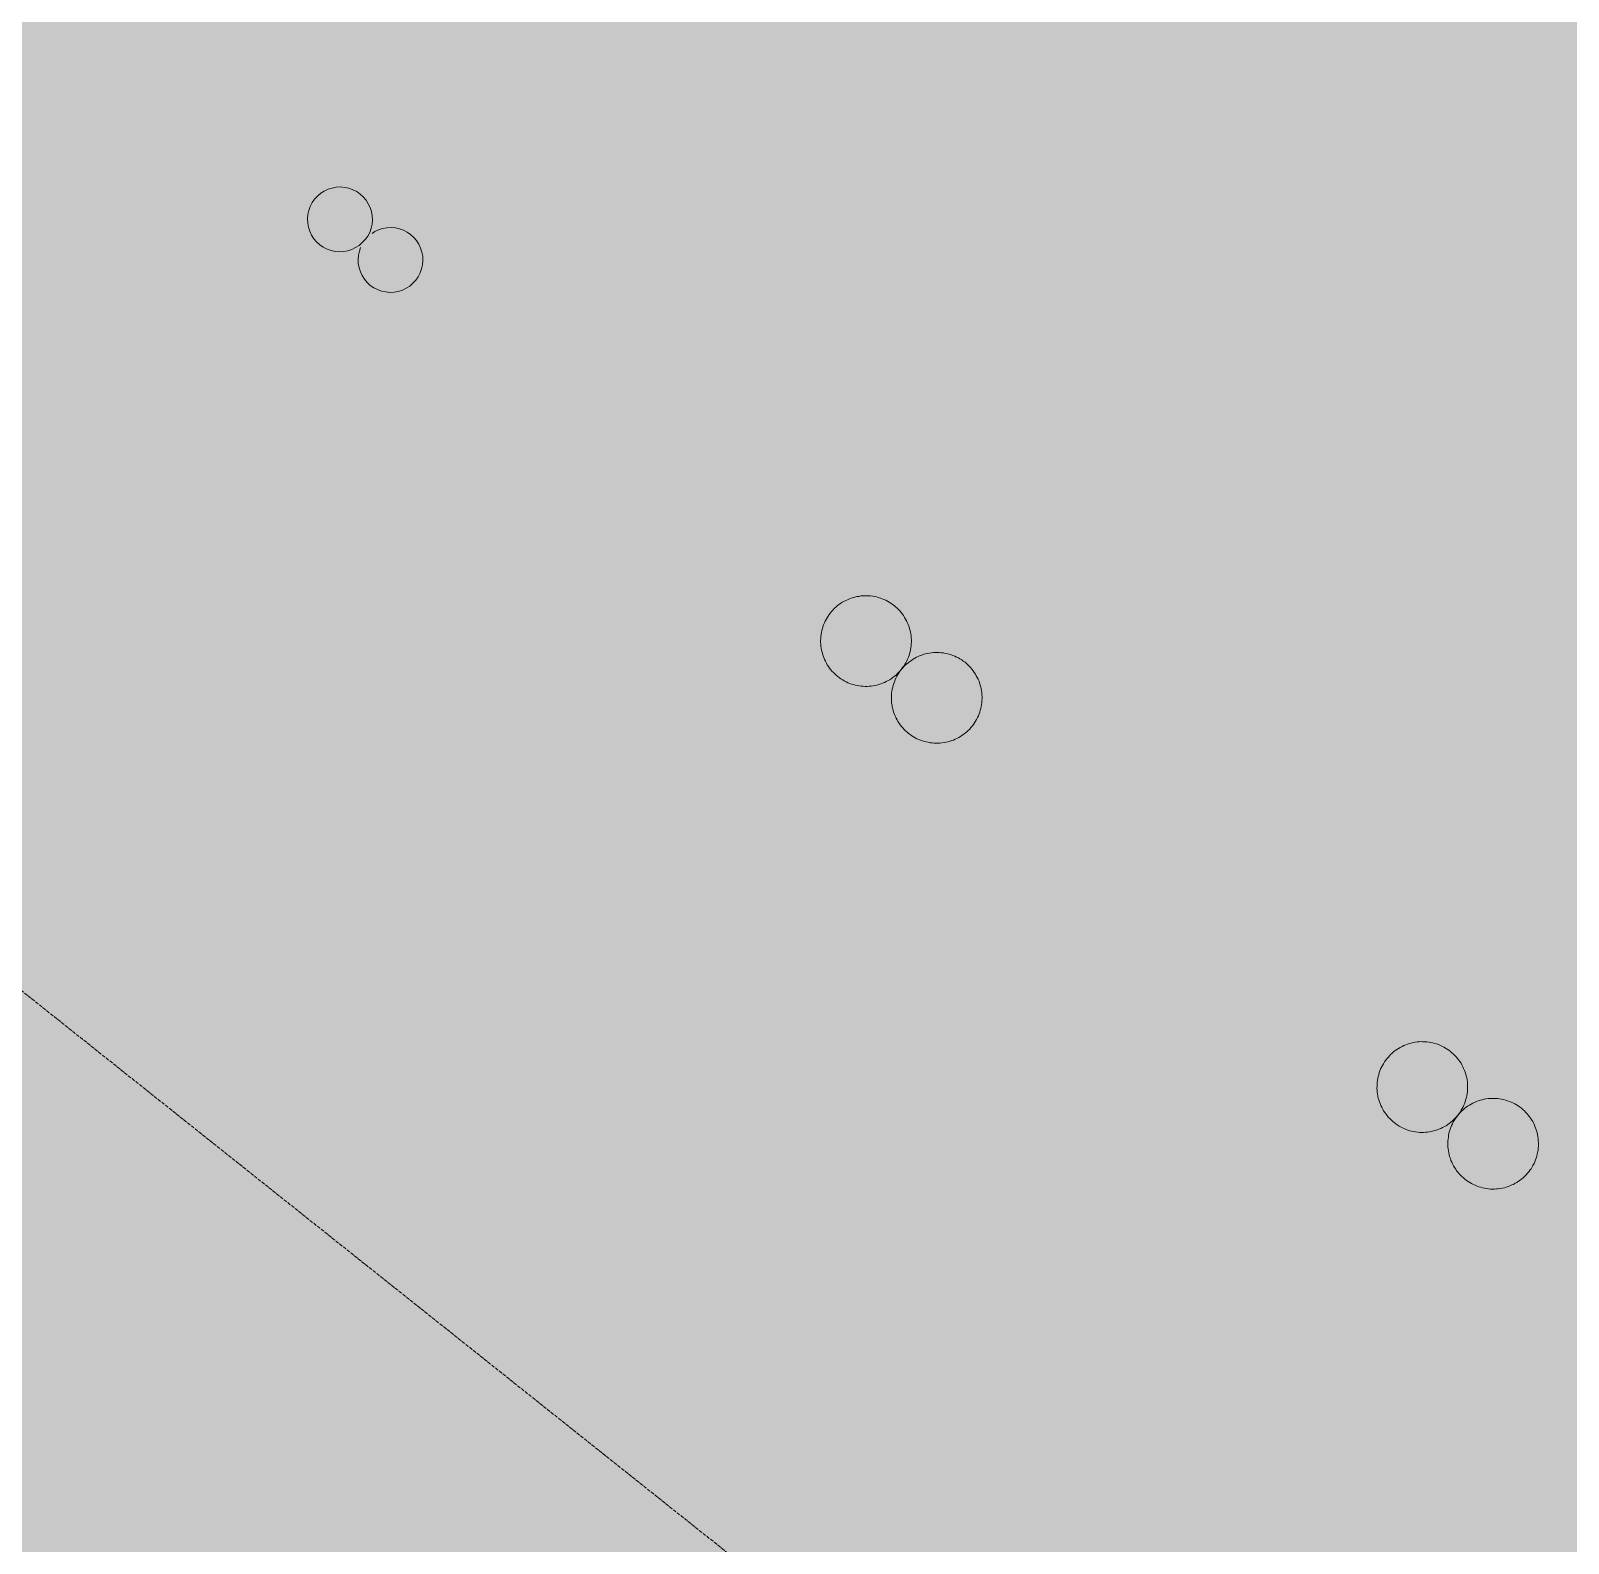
# Model space of a CAD drawing. Header units: millimetres. Extents: x -31757 to 121236, y -27283 to 63658.
# Drawn here: x 50148 to 51334, y 24550 to 25717 of the extents above; entities that cross this region are included whole.
import ezdxf

# ---------------------------------------------------------------- set-up
doc = ezdxf.new("R2010")
doc.units = ezdxf.units.MM
doc.linetypes.add('DASHDOT', pattern=[3.556, 2.54, -0.508, 0, -0.508])
for name, color, linetype, lineweight in [('02_切断（家具）', 8, 'Continuous', 18), ('06_部屋の色', 8, 'Continuous', 0), ('11_見えがかり（家具）', 8, 'Continuous', 9), ('40_通り芯', 1, 'DASHDOT', 9)]:
    doc.layers.add(name, color=color, linetype=linetype, lineweight=lineweight)

msp = doc.modelspace()

# ---------------------------------------------------------------- hatches: boundary and pattern name
at = {"layer": '02_切断（家具）'}
for points in [[(50821.9, 25226.9), (50821, 25225.7), (50820.1, 25224.4), (50819.1, 25223.3), (50818.1, 25222.1), (50817, 25221.1), (50815.9, 25220), (50814.8, 25219.1), (50813.5, 25218.1), (50812.3, 25217.3), (50811, 25216.4), (50809.7, 25215.7), (50808.3, 25214.9), (50807, 25214.3), (50805.5, 25213.6), (50804.2, 25213.2), (50802.6, 25212.6), (50801.2, 25212.3), (50799.7, 25211.9), (50798.3, 25211.7), (50796.7, 25211.4), (50795.2, 25211.3), (50793.6, 25211.2), (50792.2, 25211.2), (50790.6, 25211.3), (50789.1, 25211.4), (50787.5, 25211.6), (50786.1, 25211.9), (50784.5, 25212.2), (50783.1, 25212.6), (50781.6, 25213), (50780.2, 25213.5), (50778.7, 25214.1), (50777.4, 25214.7), (50776, 25215.5), (50774.8, 25216.2), (50773.4, 25217), (50772.2, 25217.9), (50770.9, 25218.8), (50769.8, 25219.8), (50768.6, 25220.8), (50767.6, 25221.9), (50766.5, 25223), (50765.6, 25224.1), (50764.6, 25225.4), (50763.8, 25226.6), (50762.8, 25227.9), (50762.2, 25229.2), (50761.4, 25230.6), (50760.8, 25231.9), (50760.1, 25233.4), (50759.7, 25234.7), (50759.1, 25236.3), (50758.8, 25237.7), (50758.4, 25239.2), (50758.2, 25240.6), (50757.9, 25242.2), (50757.8, 25243.7), (50757.7, 25245.3), (50757.7, 25246.7), (50757.8, 25248.3), (50757.9, 25249.8), (50758.1, 25251.4), (50758.3, 25252.8), (50758.7, 25254.4), (50759.1, 25255.8), (50759.5, 25257.3), (50760, 25258.7), (50760.6, 25260.2), (50761.2, 25261.5), (50761.9, 25262.9), (50762.7, 25264.1), (50763.5, 25265.5), (50764.3, 25266.7), (50765.3, 25268), (50766.2, 25269.1), (50767.3, 25270.3), (50768.3, 25271.3), (50769.5, 25272.4), (50770.6, 25273.3), (50771.9, 25274.3), (50773.1, 25275.1), (50774.4, 25276.1), (50775.7, 25276.7), (50777.1, 25277.5), (50778.4, 25278.1), (50779.9, 25278.8), (50781.2, 25279.2), (50782.8, 25279.8), (50784.1, 25280.1), (50785.7, 25280.5), (50787.1, 25280.7), (50788.7, 25281), (50790.2, 25281.1), (50791.8, 25281.2), (50793.2, 25281.2), (50794.8, 25281.1), (50796.3, 25281), (50797.9, 25280.8), (50799.3, 25280.5), (50800.9, 25280.2), (50802.2, 25279.8), (50803.8, 25279.4), (50805.1, 25278.9), (50806.6, 25278.3), (50807.9, 25277.7), (50809.4, 25277), (50810.6, 25276.2), (50812, 25275.4), (50813.2, 25274.5), (50814.5, 25273.6), (50815.6, 25272.7), (50816.8, 25271.6), (50817.8, 25270.6), (50818.9, 25269.4), (50819.8, 25268.3), (50820.8, 25267), (50821.6, 25265.8), (50822.5, 25264.5), (50823.2, 25263.2), (50824, 25261.8), (50824.6, 25260.5), (50825.3, 25259), (50825.7, 25257.7), (50826.2, 25256.1), (50826.6, 25254.8), (50827, 25253.2), (50827.2, 25251.8), (50827.5, 25250.2), (50827.6, 25248.7), (50827.7, 25247.1), (50827.7, 25245.7), (50827.6, 25244.1), (50827.5, 25242.6), (50827.3, 25241), (50827, 25239.6), (50826.7, 25238), (50826.3, 25236.7), (50825.9, 25235.1), (50825.4, 25233.8), (50824.8, 25232.3), (50824.2, 25231), (50823.4, 25229.5), (50822.7, 25228.3)], [(50876.5, 25183.1), (50875.6, 25181.9), (50874.7, 25180.6), (50873.7, 25179.5), (50872.7, 25178.3), (50871.6, 25177.3), (50870.5, 25176.2), (50869.4, 25175.3), (50868.1, 25174.3), (50866.9, 25173.5), (50865.6, 25172.6), (50864.3, 25171.9), (50862.9, 25171.1), (50861.6, 25170.5), (50860.1, 25169.8), (50858.8, 25169.4), (50857.2, 25168.8), (50855.8, 25168.5), (50854.3, 25168.1), (50852.9, 25167.9), (50851.2, 25167.6), (50849.8, 25167.5), (50848.2, 25167.4), (50846.8, 25167.4), (50845.2, 25167.5), (50843.7, 25167.6), (50842.1, 25167.8), (50840.7, 25168.1), (50839.1, 25168.4), (50837.7, 25168.8), (50836.2, 25169.2), (50834.8, 25169.7), (50833.3, 25170.3), (50832, 25170.9), (50830.6, 25171.6), (50829.4, 25172.4), (50828, 25173.2), (50826.8, 25174.1), (50825.5, 25175), (50824.4, 25175.9), (50823.2, 25177), (50822.2, 25178), (50821.1, 25179.2), (50820.2, 25180.3), (50819.2, 25181.6), (50818.4, 25182.8), (50817.4, 25184.1), (50816.8, 25185.4), (50816, 25186.8), (50815.4, 25188.1), (50814.7, 25189.6), (50814.3, 25190.9), (50813.7, 25192.5), (50813.4, 25193.8), (50813, 25195.4), (50812.8, 25196.8), (50812.5, 25198.4), (50812.4, 25199.9), (50812.3, 25201.5), (50812.3, 25202.9), (50812.4, 25204.5), (50812.5, 25206), (50812.7, 25207.6), (50812.9, 25209), (50813.3, 25210.6), (50813.6, 25211.9), (50814.1, 25213.5), (50814.6, 25214.8), (50815.2, 25216.4), (50815.8, 25217.6), (50816.5, 25219.1), (50817.3, 25220.3), (50818.1, 25221.7), (50818.9, 25222.9), (50819.9, 25224.2), (50820.8, 25225.3), (50821.9, 25226.5), (50822.9, 25227.5), (50824.1, 25228.6), (50825.2, 25229.5), (50826.5, 25230.5), (50827.7, 25231.3), (50829, 25232.2), (50830.3, 25232.9), (50831.7, 25233.7), (50833, 25234.3), (50834.5, 25235), (50835.8, 25235.4), (50837.3, 25236), (50838.7, 25236.3), (50840.3, 25236.7), (50841.7, 25236.9), (50843.3, 25237.2), (50844.8, 25237.3), (50846.4, 25237.4), (50847.8, 25237.4), (50849.4, 25237.3), (50850.8, 25237.2), (50852.5, 25237), (50853.9, 25236.7), (50855.5, 25236.4), (50856.8, 25236), (50858.4, 25235.6), (50859.7, 25235.1), (50861.2, 25234.5), (50862.5, 25233.9), (50864, 25233.2), (50865.2, 25232.4), (50866.6, 25231.6), (50867.8, 25230.7), (50869.1, 25229.8), (50870.2, 25228.9), (50871.4, 25227.8), (50872.4, 25226.8), (50873.5, 25225.6), (50874.4, 25224.5), (50875.4, 25223.2), (50876.2, 25222), (50877.1, 25220.7), (50877.8, 25219.4), (50878.6, 25218), (50879.2, 25216.7), (50879.9, 25215.2), (50880.3, 25213.9), (50880.8, 25212.3), (50881.2, 25210.9), (50881.6, 25209.4), (50881.8, 25208), (50882.1, 25206.4), (50882.2, 25204.9), (50882.3, 25203.3), (50882.3, 25201.9), (50882.2, 25200.3), (50882.1, 25198.8), (50881.9, 25197.2), (50881.6, 25195.8), (50881.3, 25194.2), (50880.9, 25192.9), (50880.5, 25191.3), (50880, 25190), (50879.4, 25188.4), (50878.8, 25187.2), (50878, 25185.7), (50877.3, 25184.5)], [(51251, 24882.9), (51250.2, 24881.7), (51249.2, 24880.4), (51248.3, 24879.3), (51247.2, 24878.1), (51246.2, 24877.1), (51245, 24876), (51243.9, 24875.1), (51242.6, 24874), (51241.5, 24873.3), (51240.1, 24872.3), (51238.9, 24871.7), (51237.4, 24870.9), (51236.2, 24870.3), (51234.6, 24869.6), (51233.3, 24869.2), (51231.8, 24868.6), (51230.4, 24868.3), (51228.8, 24867.9), (51227.4, 24867.7), (51225.8, 24867.4), (51224.4, 24867.3), (51222.7, 24867.2), (51221.3, 24867.2), (51219.7, 24867.2), (51218.3, 24867.4), (51216.6, 24867.6), (51215.3, 24867.8), (51213.6, 24868.1), (51212.3, 24868.5), (51210.7, 24869), (51209.4, 24869.5), (51207.9, 24870.1), (51206.6, 24870.7), (51205.1, 24871.4), (51203.9, 24872.1), (51202.5, 24873), (51201.4, 24873.8), (51200, 24874.8), (51199, 24875.7), (51197.7, 24876.8), (51196.7, 24877.8), (51195.6, 24879), (51194.7, 24880.1), (51193.7, 24881.4), (51192.9, 24882.5), (51192, 24883.9), (51191.3, 24885.1), (51190.5, 24886.6), (51189.9, 24887.9), (51189.3, 24889.4), (51188.8, 24890.7), (51188.3, 24892.2), (51187.9, 24893.6), (51187.5, 24895.2), (51187.3, 24896.6), (51187, 24898.2), (51186.9, 24899.6), (51186.8, 24901.3), (51186.9, 24902.7), (51186.9, 24904.3), (51187, 24905.7), (51187.2, 24907.4), (51187.5, 24908.7), (51187.8, 24910.4), (51188.2, 24911.7), (51188.6, 24913.3), (51189.1, 24914.6), (51189.7, 24916.1), (51190.3, 24917.4), (51191.1, 24918.9), (51191.8, 24920.1), (51192.6, 24921.5), (51193.5, 24922.6), (51194.4, 24924), (51195.4, 24925), (51196.4, 24926.3), (51197.4, 24927.3), (51198.6, 24928.4), (51199.7, 24929.3), (51201, 24930.3), (51202.2, 24931.1), (51203.5, 24932), (51204.8, 24932.7), (51206.2, 24933.5), (51207.5, 24934.1), (51209, 24934.7), (51210.3, 24935.2), (51211.9, 24935.7), (51213.2, 24936.1), (51214.8, 24936.5), (51216.2, 24936.7), (51217.9, 24937), (51219.3, 24937.1), (51220.9, 24937.2), (51222.3, 24937.1), (51224, 24937.1), (51225.4, 24937), (51227, 24936.8), (51228.4, 24936.5), (51230, 24936.2), (51231.3, 24935.8), (51232.9, 24935.4), (51234.2, 24934.9), (51235.8, 24934.3), (51237, 24933.7), (51238.5, 24932.9), (51239.7, 24932.2), (51241.1, 24931.4), (51242.3, 24930.5), (51243.6, 24929.6), (51244.7, 24928.6), (51245.9, 24927.6), (51246.9, 24926.6), (51248, 24925.4), (51248.9, 24924.3), (51250, 24923), (51250.7, 24921.8), (51251.7, 24920.5), (51252.3, 24919.2), (51253.1, 24917.8), (51253.7, 24916.5), (51254.4, 24915), (51254.8, 24913.7), (51255.4, 24912.1), (51255.7, 24910.8), (51256.1, 24909.2), (51256.3, 24907.8), (51256.6, 24906.1), (51256.7, 24904.7), (51256.8, 24903.1), (51256.8, 24901.7), (51256.8, 24900), (51256.6, 24898.6), (51256.4, 24897), (51256.2, 24895.6), (51255.9, 24894), (51255.5, 24892.7), (51255, 24891.1), (51254.5, 24889.8), (51253.9, 24888.2), (51253.3, 24887), (51252.6, 24885.5), (51251.9, 24884.3)], [(51305.7, 24839.1), (51304.8, 24838), (51303.9, 24836.7), (51302.9, 24835.6), (51301.9, 24834.4), (51300.9, 24833.4), (51299.7, 24832.2), (51298.6, 24831.4), (51297.3, 24830.3), (51296.1, 24829.5), (51294.8, 24828.6), (51293.5, 24827.9), (51292.1, 24827.1), (51290.8, 24826.6), (51289.3, 24825.9), (51288, 24825.4), (51286.4, 24824.9), (51285.1, 24824.5), (51283.5, 24824.2), (51282.1, 24823.9), (51280.4, 24823.7), (51279, 24823.6), (51277.4, 24823.5), (51276, 24823.5), (51274.3, 24823.5), (51272.9, 24823.7), (51271.3, 24823.8), (51269.9, 24824.1), (51268.3, 24824.4), (51267, 24824.8), (51265.4, 24825.3), (51264.1, 24825.8), (51262.5, 24826.4), (51261.3, 24827), (51259.8, 24827.7), (51258.6, 24828.4), (51257.2, 24829.3), (51256, 24830.1), (51254.7, 24831.1), (51253.6, 24832), (51252.4, 24833.1), (51251.4, 24834.1), (51250.3, 24835.3), (51249.4, 24836.3), (51248.3, 24837.6), (51247.6, 24838.8), (51246.6, 24840.2), (51246, 24841.4), (51245.2, 24842.8), (51244.6, 24844.1), (51243.9, 24845.6), (51243.5, 24847), (51242.9, 24848.5), (51242.6, 24849.9), (51242.2, 24851.5), (51242, 24852.9), (51241.7, 24854.5), (51241.6, 24855.9), (51241.5, 24857.5), (51241.5, 24858.9), (51241.5, 24860.6), (51241.7, 24862), (51241.9, 24863.6), (51242.1, 24865), (51242.4, 24866.6), (51242.8, 24868), (51243.3, 24869.6), (51243.8, 24870.9), (51244.4, 24872.4), (51245, 24873.7), (51245.7, 24875.2), (51246.4, 24876.4), (51247.3, 24877.8), (51248.1, 24878.9), (51249.1, 24880.2), (51250, 24881.3), (51251.1, 24882.5), (51252.1, 24883.5), (51253.3, 24884.7), (51254.4, 24885.5), (51255.7, 24886.6), (51256.8, 24887.4), (51258.2, 24888.3), (51259.4, 24889), (51260.9, 24889.8), (51262.1, 24890.3), (51263.6, 24891), (51265, 24891.5), (51266.5, 24892), (51267.9, 24892.3), (51269.5, 24892.7), (51270.9, 24893), (51272.5, 24893.2), (51273.9, 24893.3), (51275.6, 24893.4), (51277, 24893.4), (51278.6, 24893.4), (51280, 24893.2), (51281.6, 24893.1), (51283, 24892.8), (51284.6, 24892.5), (51286, 24892.1), (51287.6, 24891.6), (51288.9, 24891.1), (51290.4, 24890.5), (51291.7, 24889.9), (51293.2, 24889.2), (51294.4, 24888.5), (51295.8, 24887.6), (51296.9, 24886.8), (51298.3, 24885.8), (51299.3, 24884.9), (51300.6, 24883.8), (51301.5, 24882.8), (51302.7, 24881.6), (51303.6, 24880.5), (51304.6, 24879.3), (51305.4, 24878.1), (51306.3, 24876.7), (51307, 24875.5), (51307.8, 24874.1), (51308.4, 24872.8), (51309, 24871.3), (51309.5, 24869.9), (51310, 24868.4), (51310.4, 24867), (51310.8, 24865.4), (51311, 24864), (51311.3, 24862.4), (51311.3, 24861), (51311.5, 24859.4), (51311.4, 24858), (51311.4, 24856.3), (51311.3, 24854.9), (51311.1, 24853.3), (51310.8, 24851.9), (51310.5, 24850.3), (51310.1, 24848.9), (51309.7, 24847.3), (51309.2, 24846), (51308.6, 24844.5), (51308, 24843.2), (51307.2, 24841.7), (51306.5, 24840.5)]]:
    msp.add_hatch(color=8, dxfattribs=at).paths.add_polyline_path(points)
at = {"layer": '06_部屋の色', "true_color": 0xe9dfcf}
for points in [[(43917.8, 27824.3), (43895.6, 27877), (43874.8, 27931.4), (43855, 27987.2), (43836, 28044.1), (43817.7, 28101.7), (43799.7, 28159.8), (43781.9, 28218.1), (43764, 28276.2), (43745.7, 28334), (43726.9, 28391), (43707.3, 28447), (43686.6, 28501.6), (43664.7, 28554.7), (43643.1, 28608.2), (43623.4, 28664.1), (43605.1, 28721.8), (43587.9, 28780.8), (43571.3, 28840.7), (43554.9, 28900.8), (43538.3, 28960.7), (43521.1, 29019.7), (43502.9, 29077.5), (43483.2, 29133.4), (43461.6, 29186.9), (43437.8, 29237.5), (43411.3, 29284.7), (43381.6, 29327.9), (43348.4, 29366.7), (43311.3, 29400.4), (43272.1, 29431.3), (43232.9, 29462.3), (43229.8, 29464.7), (43333.3, 29595.7), (43625.3, 29963.9), (43722.5, 30085.9), (43918.2, 30331.4), (44212, 30698.3), (44506.6, 31064.4), (44802.1, 31429.9), (45098.4, 31794.7), (45395.5, 32158.8), (45594.6, 32401.6), (45693.5, 32522.2), (45992.3, 32884.9), (46292, 33247), (46592.5, 33608.3), (46893.8, 33968.9), (47195.9, 34328.9), (47498.9, 34688.1), (55441.2, 27973.9), (55153.7, 27633.1), (54867, 27291.5), (54581.1, 26949.3), (54295.9, 26606.4), (54011.6, 26262.9), (53728.1, 25918.7), (53637.4, 25808.2), (53634.2, 25804.3), (53445.3, 25573.9), (53163.4, 25228.4), (52882.2, 24882.3), (52601.9, 24535.5), (52322.3, 24188.1), (52043.6, 23840), (51857.9, 23607), (51765.6, 23491.3), (51488.5, 23141.9), (51212.2, 22791.9), (50973, 22487.4), (50940.2, 22518.9), (50903.7, 22553.3), (50866.7, 22587.2), (50829.1, 22620.3), (50753.2, 22685.5), (50715.2, 22718.1), (50677.2, 22750.7), (50639.1, 22783.2), (50601, 22815.5), (50562.7, 22847.7), (50524.3, 22879.7), (50485.7, 22911.5), (50446.9, 22943.1), (50407.9, 22974.4), (50368.7, 23005.5), (50328.3, 23035), (50286, 23062.1), (50242, 23087), (50196.6, 23110.1), (50150, 23131.7), (50102.4, 23152), (50054.1, 23171.4), (50005.3, 23190.2), (49956.2, 23208.7), (49907.1, 23227.2), (49858.3, 23245.9), (49810, 23265.3), (49762.3, 23285.6), (49715.7, 23307.1), (49670.2, 23330.2), (49626.2, 23355.1), (49583.8, 23382.1), (49543.4, 23411.6), (49505.7, 23444.5), (49471.1, 23481.4), (49439.2, 23521.7), (49409.6, 23565), (49381.9, 23610.7), (49355.8, 23658.5), (49330.9, 23707.7), (49306.7, 23757.9), (49259.3, 23859.4), (49235.2, 23909.8), (49210.4, 23959.2), (49184.5, 24007.1), (49157.1, 24053.1), (49129.3, 24098.7), (49102.3, 24145.4), (49076.1, 24193), (49050.3, 24241.1), (49024.7, 24289.5), (48999.1, 24337.9), (48973.3, 24386), (48947.1, 24433.5), (48920.1, 24480.1), (48892.2, 24525.6), (48863.2, 24569.7), (48832.9, 24612), (48800.9, 24652.2), (48767.2, 24690.2), (48731.4, 24725.6), (48693.3, 24758.1), (48652.8, 24787.5), (48610.1, 24814.1), (48565.4, 24838.1), (48518.9, 24859.8), (48470.7, 24879.4), (48421.2, 24897.2), (48370.4, 24913.5), (48318.6, 24928.5), (48266, 24942.5), (48212.8, 24955.7), (48159.3, 24968.4), (48105.5, 24980.9), (48051.7, 24993.3), (47998.2, 25006.1), (47945.1, 25019.4), (47892.6, 25033.5), (47841, 25048.7), (47790.4, 25065.2), (47739.8, 25081.8), (47688.3, 25097.1), (47636, 25111.4), (47583.1, 25125.1), (47529.9, 25138.3), (47476.6, 25151.3), (47423.4, 25164.4), (47370.5, 25178), (47318, 25192.2), (47266.3, 25207.3), (47215.6, 25223.6), (47166, 25241.4), (47117.8, 25260.9), (47071.2, 25282.5), (47026.4, 25306.4), (46983.6, 25332.8), (46943, 25362.1), (46904.9, 25394.5), (46869.1, 25429.9), (46835.4, 25467.9), (46803.5, 25508.3), (46773.2, 25550.7), (46744.2, 25594.8), (46716.3, 25640.3), (46689.3, 25686.8), (46662.8, 25734), (46636.7, 25781.7), (46610.6, 25829.5), (46584.4, 25877.1), (46557.7, 25924.1), (46530.4, 25970.2), (46502.1, 26015.1), (46472.6, 26058.6), (46441.7, 26100.2), (46409.1, 26139.6), (46374.5, 26176.6), (46338.9, 26212.2), (46303.2, 26247.6), (46267.4, 26283), (46231.5, 26318.3), (46195.5, 26353.4), (46159.3, 26388.3), (46123.1, 26423.1), (46086.6, 26457.6), (46049.9, 26491.9), (46013.1, 26525.9), (45976, 26559.6), (45938.7, 26593.1), (45901.1, 26626.2), (45863.2, 26658.9), (45825.1, 26691.3), (45786.6, 26723.3), (45747.8, 26754.8), (45708.7, 26785.9), (45667.5, 26814.4), (45622.7, 26838.4), (45575, 26858.5), (45524.6, 26875.3), (45472.1, 26889.4), (45418, 26901.4), (45362.7, 26911.9), (45306.6, 26921.4), (45250.2, 26930.5), (45194, 26939.9), (45138.4, 26950), (45083.9, 26961.6), (45031, 26975.2), (44980.1, 26991.3), (44931.7, 27010.6), (44886.3, 27033.7), (44842.5, 27058.9), (44798.9, 27084.3), (44755.3, 27109.8), (44711.9, 27135.5), (44668.7, 27161.4), (44625.7, 27187.5), (44582.8, 27213.9), (44540.2, 27240.5), (44497.7, 27267.5), (44455.6, 27294.7), (44413.7, 27322.3), (44372, 27350.2), (44330.7, 27378.6), (44289.7, 27407.3), (44249, 27436.4), (44208.7, 27466), (44168.7, 27496.1), (44129.1, 27526.6), (44091.3, 27559.4), (44056.4, 27595.9), (44024.2, 27635.9), (43994.5, 27679), (43967, 27725), (43941.5, 27773.5)], [(53004.1, 22695.2), (42315.5, 31207.6), (44203.4, 33542.8), (54766.2, 24875), (53885.2, 23785.1), (53912.4, 23763.1), (53031.5, 22673.4)], [(41388.8, 30026.3), (42315.5, 31207.6), (53004.1, 22695.2), (52139, 21592.6), (52166.6, 21571), (52137.7, 21534.2), (52059.1, 21595.9), (52019.7, 21626.8), (51980.4, 21657.6), (51941, 21688.5), (51901.7, 21719.3), (51862.3, 21750.2), (51823, 21781.1), (51783.6, 21811.9), (51704.9, 21873.6), (51665.6, 21904.5), (51626.3, 21935.3), (51586.9, 21966.2), (51547.6, 21997), (51508.2, 22027.9), (51468.9, 22058.7), (51429.5, 22089.6), (51390.2, 22120.4), (51350.8, 22151.3), (51311.5, 22182.1), (51272.1, 22213), (51233.3, 22244.4), (51195.2, 22276.9), (51157.9, 22310.3), (51121.1, 22344.4), (51084.7, 22379), (51048.5, 22413.9), (51012.5, 22449), (50976.4, 22484.1), (50940.2, 22518.9), (50903.7, 22553.3), (50866.7, 22587.2), (50829.1, 22620.3), (50753.2, 22685.5), (50715.2, 22718.1), (50677.2, 22750.7), (50639.1, 22783.2), (50601, 22815.5), (50562.7, 22847.7), (50524.3, 22879.7), (50485.7, 22911.5), (50446.9, 22943.1), (50407.9, 22974.4), (50368.7, 23005.5), (50328.3, 23035), (50286, 23062.1), (50242, 23087), (50196.6, 23110.1), (50150, 23131.7), (50102.4, 23152), (50054.1, 23171.4), (50005.3, 23190.2), (49956.2, 23208.7), (49907.1, 23227.2), (49858.3, 23245.9), (49810, 23265.3), (49762.3, 23285.6), (49715.7, 23307.1), (49670.2, 23330.2), (49626.2, 23355.1), (49583.8, 23382.1), (49543.4, 23411.6), (49505.7, 23444.5), (49471.1, 23481.4), (49439.2, 23521.7), (49409.6, 23565), (49381.9, 23610.7), (49355.8, 23658.5), (49330.9, 23707.7), (49306.7, 23757.9), (49259.3, 23859.4), (49235.2, 23909.8), (49210.4, 23959.2), (49184.5, 24007.1), (49157.1, 24053.1), (49129.3, 24098.7), (49102.3, 24145.4), (49076.1, 24193), (49050.3, 24241.1), (49024.7, 24289.5), (48999.1, 24337.9), (48973.3, 24386), (48947.1, 24433.5), (48920.1, 24480.1), (48892.2, 24525.6), (48863.2, 24569.7), (48832.9, 24612), (48800.9, 24652.2), (48767.2, 24690.2), (48731.4, 24725.6), (48693.3, 24758.1), (48652.8, 24787.5), (48610.1, 24814.1), (48565.4, 24838.1), (48518.9, 24859.8), (48470.7, 24879.4), (48421.2, 24897.2), (48370.4, 24913.5), (48318.6, 24928.5), (48266, 24942.5), (48212.8, 24955.7), (48159.3, 24968.4), (48105.5, 24980.9), (48051.7, 24993.3), (47998.2, 25006.1), (47945.1, 25019.4), (47892.6, 25033.5), (47841, 25048.7), (47790.4, 25065.2), (47739.8, 25081.8), (47688.3, 25097.1), (47636, 25111.4), (47583.1, 25125.1), (47529.9, 25138.3), (47476.6, 25151.3), (47423.4, 25164.4), (47370.5, 25178), (47318, 25192.2), (47266.3, 25207.3), (47215.6, 25223.6), (47166, 25241.4), (47117.8, 25260.9), (47071.2, 25282.5), (47026.4, 25306.4), (46983.6, 25332.8), (46943, 25362.1), (46904.9, 25394.5), (46869.1, 25429.9), (46835.4, 25467.9), (46803.5, 25508.3), (46773.2, 25550.7), (46744.2, 25594.8), (46716.3, 25640.3), (46689.3, 25686.8), (46662.8, 25734), (46636.7, 25781.7), (46610.6, 25829.5), (46584.4, 25877.1), (46557.7, 25924.1), (46530.4, 25970.2), (46502.1, 26015.1), (46472.6, 26058.6), (46441.7, 26100.2), (46409.1, 26139.6), (46374.5, 26176.6), (46338.9, 26212.2), (46303.2, 26247.6), (46267.4, 26283), (46231.5, 26318.3), (46195.5, 26353.4), (46159.3, 26388.3), (46123.1, 26423.1), (46086.6, 26457.6), (46049.9, 26491.9), (46013.1, 26525.9), (45976, 26559.6), (45938.7, 26593.1), (45901.1, 26626.2), (45863.2, 26658.9), (45825.1, 26691.3), (45786.6, 26723.3), (45747.8, 26754.8), (45708.7, 26785.9), (45667.5, 26814.4), (45622.7, 26838.4), (45575, 26858.5), (45524.6, 26875.3), (45472.1, 26889.4), (45418, 26901.4), (45362.7, 26911.9), (45306.6, 26921.4), (45250.2, 26930.5), (45194, 26939.9), (45138.4, 26950), (45083.9, 26961.6), (45031, 26975.2), (44980.1, 26991.3), (44931.7, 27010.6), (44886.3, 27033.7), (44842.5, 27058.9), (44798.9, 27084.3), (44755.3, 27109.8), (44711.9, 27135.5), (44668.7, 27161.4), (44625.7, 27187.5), (44582.8, 27213.9), (44540.2, 27240.5), (44497.7, 27267.5), (44455.6, 27294.7), (44413.7, 27322.3), (44372, 27350.2), (44330.7, 27378.6), (44289.7, 27407.3), (44249, 27436.4), (44208.7, 27466), (44168.7, 27496.1), (44129.1, 27526.6), (44091.3, 27559.4), (44056.4, 27595.9), (44024.2, 27635.9), (43994.5, 27679), (43967, 27725), (43941.5, 27773.5), (43917.8, 27824.3), (43895.6, 27877), (43874.8, 27931.4), (43855, 27987.2), (43836, 28044.1), (43817.7, 28101.7), (43799.7, 28159.8), (43781.9, 28218.1), (43764, 28276.2), (43745.7, 28334), (43726.9, 28391), (43707.3, 28447), (43686.6, 28501.6), (43664.7, 28554.7), (43643.1, 28608.2), (43623.4, 28664.1), (43605.1, 28721.8), (43587.9, 28780.8), (43571.3, 28840.7), (43554.9, 28900.8), (43538.3, 28960.7), (43521.1, 29019.7), (43502.9, 29077.5), (43483.2, 29133.4), (43461.6, 29186.9), (43437.8, 29237.5), (43411.3, 29284.7), (43381.6, 29327.9), (43348.4, 29366.7), (43311.3, 29400.4), (42879.8, 29741.3), (42801.3, 29803.3), (42762.1, 29834.3), (42719.6, 29861.2), (42671.5, 29880.8), (42618.5, 29894.3), (42561.8, 29903), (42502.2, 29908.1), (42440.8, 29910.8), (42378.5, 29912.4), (42316.3, 29914), (42255.1, 29917.1), (42191.5, 29917.1), (42122.8, 29910.5), (42050.8, 29899.7), (41977.4, 29887.1), (41904.4, 29875.1), (41833.8, 29866.1), (41767.4, 29862.5), (41707.1, 29866.6), (41654.9, 29881), (41607.5, 29901.7), (41560.9, 29923.2), (41515.2, 29946.1), (41471, 29970.7), (41428.5, 29997.5)]]:
    msp.add_hatch(color=8, dxfattribs=at).paths.add_polyline_path(points)

# ---------------------------------------------------------------- linework, layer by layer
at = {"layer": '02_切断（家具）'}
for points in [[(50821.9, 25226.9), (50821, 25225.7), (50820.1, 25224.4), (50819.1, 25223.3), (50818.1, 25222.1), (50817, 25221.1), (50815.9, 25220), (50814.8, 25219.1), (50813.5, 25218.1), (50812.3, 25217.3), (50811, 25216.4), (50809.7, 25215.7), (50808.3, 25214.9), (50807, 25214.3), (50805.5, 25213.6), (50804.2, 25213.2), (50802.6, 25212.6), (50801.2, 25212.3), (50799.7, 25211.9), (50798.3, 25211.7), (50796.7, 25211.4), (50795.2, 25211.3), (50793.6, 25211.2), (50792.2, 25211.2), (50790.6, 25211.3), (50789.1, 25211.4), (50787.5, 25211.6), (50786.1, 25211.9), (50784.5, 25212.2), (50783.1, 25212.6), (50781.6, 25213), (50780.2, 25213.5), (50778.7, 25214.1), (50777.4, 25214.7), (50776, 25215.5), (50774.8, 25216.2), (50773.4, 25217), (50772.2, 25217.9), (50770.9, 25218.8), (50769.8, 25219.8), (50768.6, 25220.8), (50767.6, 25221.9), (50766.5, 25223), (50765.6, 25224.1), (50764.6, 25225.4), (50763.8, 25226.6), (50762.8, 25227.9), (50762.2, 25229.2), (50761.4, 25230.6), (50760.8, 25231.9), (50760.1, 25233.4), (50759.7, 25234.7), (50759.1, 25236.3), (50758.8, 25237.7), (50758.4, 25239.2), (50758.2, 25240.6), (50757.9, 25242.2), (50757.8, 25243.7), (50757.7, 25245.3), (50757.7, 25246.7), (50757.8, 25248.3), (50757.9, 25249.8), (50758.1, 25251.4), (50758.3, 25252.8), (50758.7, 25254.4), (50759.1, 25255.8), (50759.5, 25257.3), (50760, 25258.7), (50760.6, 25260.2), (50761.2, 25261.5), (50761.9, 25262.9), (50762.7, 25264.1), (50763.5, 25265.5), (50764.3, 25266.7), (50765.3, 25268), (50766.2, 25269.1), (50767.3, 25270.3), (50768.3, 25271.3), (50769.5, 25272.4), (50770.6, 25273.3), (50771.9, 25274.3), (50773.1, 25275.1), (50774.4, 25276.1), (50775.7, 25276.7), (50777.1, 25277.5), (50778.4, 25278.1), (50779.9, 25278.8), (50781.2, 25279.2), (50782.8, 25279.8), (50784.1, 25280.1), (50785.7, 25280.5), (50787.1, 25280.7), (50788.7, 25281), (50790.2, 25281.1), (50791.8, 25281.2), (50793.2, 25281.2), (50794.8, 25281.1), (50796.3, 25281), (50797.9, 25280.8), (50799.3, 25280.5), (50800.9, 25280.2), (50802.2, 25279.8), (50803.8, 25279.4), (50805.1, 25278.9), (50806.6, 25278.3), (50807.9, 25277.7), (50809.4, 25277), (50810.6, 25276.2), (50812, 25275.4), (50813.2, 25274.5), (50814.5, 25273.6), (50815.6, 25272.7), (50816.8, 25271.6), (50817.8, 25270.6), (50818.9, 25269.4), (50819.8, 25268.3), (50820.8, 25267), (50821.6, 25265.8), (50822.5, 25264.5), (50823.2, 25263.2), (50824, 25261.8), (50824.6, 25260.5), (50825.3, 25259), (50825.7, 25257.7), (50826.2, 25256.1), (50826.6, 25254.8), (50827, 25253.2), (50827.2, 25251.8), (50827.5, 25250.2), (50827.6, 25248.7), (50827.7, 25247.1), (50827.7, 25245.7), (50827.6, 25244.1), (50827.5, 25242.6), (50827.3, 25241), (50827, 25239.6), (50826.7, 25238), (50826.3, 25236.7), (50825.9, 25235.1), (50825.4, 25233.8), (50824.8, 25232.3), (50824.2, 25231), (50823.4, 25229.5), (50822.7, 25228.3), (50821.9, 25226.9)], [(50876.5, 25183.1), (50875.6, 25181.9), (50874.7, 25180.6), (50873.7, 25179.5), (50872.7, 25178.3), (50871.6, 25177.3), (50870.5, 25176.2), (50869.4, 25175.3), (50868.1, 25174.3), (50866.9, 25173.5), (50865.6, 25172.6), (50864.3, 25171.9), (50862.9, 25171.1), (50861.6, 25170.5), (50860.1, 25169.8), (50858.8, 25169.4), (50857.2, 25168.8), (50855.8, 25168.5), (50854.3, 25168.1), (50852.9, 25167.9), (50851.2, 25167.6), (50849.8, 25167.5), (50848.2, 25167.4), (50846.8, 25167.4), (50845.2, 25167.5), (50843.7, 25167.6), (50842.1, 25167.8), (50840.7, 25168.1), (50839.1, 25168.4), (50837.7, 25168.8), (50836.2, 25169.2), (50834.8, 25169.7), (50833.3, 25170.3), (50832, 25170.9), (50830.6, 25171.6), (50829.4, 25172.4), (50828, 25173.2), (50826.8, 25174.1), (50825.5, 25175), (50824.4, 25175.9), (50823.2, 25177), (50822.2, 25178), (50821.1, 25179.2), (50820.2, 25180.3), (50819.2, 25181.6), (50818.4, 25182.8), (50817.4, 25184.1), (50816.8, 25185.4), (50816, 25186.8), (50815.4, 25188.1), (50814.7, 25189.6), (50814.3, 25190.9), (50813.7, 25192.5), (50813.4, 25193.8), (50813, 25195.4), (50812.8, 25196.8), (50812.5, 25198.4), (50812.4, 25199.9), (50812.3, 25201.5), (50812.3, 25202.9), (50812.4, 25204.5), (50812.5, 25206), (50812.7, 25207.6), (50812.9, 25209), (50813.3, 25210.6), (50813.6, 25211.9), (50814.1, 25213.5), (50814.6, 25214.8), (50815.2, 25216.4), (50815.8, 25217.6), (50816.5, 25219.1), (50817.3, 25220.3), (50818.1, 25221.7), (50818.9, 25222.9), (50819.9, 25224.2), (50820.8, 25225.3), (50821.9, 25226.5), (50822.9, 25227.5), (50824.1, 25228.6), (50825.2, 25229.5), (50826.5, 25230.5), (50827.7, 25231.3), (50829, 25232.2), (50830.3, 25232.9), (50831.7, 25233.7), (50833, 25234.3), (50834.5, 25235), (50835.8, 25235.4), (50837.3, 25236), (50838.7, 25236.3), (50840.3, 25236.7), (50841.7, 25236.9), (50843.3, 25237.2), (50844.8, 25237.3), (50846.4, 25237.4), (50847.8, 25237.4), (50849.4, 25237.3), (50850.8, 25237.2), (50852.5, 25237), (50853.9, 25236.7), (50855.5, 25236.4), (50856.8, 25236), (50858.4, 25235.6), (50859.7, 25235.1), (50861.2, 25234.5), (50862.5, 25233.9), (50864, 25233.2), (50865.2, 25232.4), (50866.6, 25231.6), (50867.8, 25230.7), (50869.1, 25229.8), (50870.2, 25228.9), (50871.4, 25227.8), (50872.4, 25226.8), (50873.5, 25225.6), (50874.4, 25224.5), (50875.4, 25223.2), (50876.2, 25222), (50877.1, 25220.7), (50877.8, 25219.4), (50878.6, 25218), (50879.2, 25216.7), (50879.9, 25215.2), (50880.3, 25213.9), (50880.8, 25212.3), (50881.2, 25210.9), (50881.6, 25209.4), (50881.8, 25208), (50882.1, 25206.4), (50882.2, 25204.9), (50882.3, 25203.3), (50882.3, 25201.9), (50882.2, 25200.3), (50882.1, 25198.8), (50881.9, 25197.2), (50881.6, 25195.8), (50881.3, 25194.2), (50880.9, 25192.9), (50880.5, 25191.3), (50880, 25190), (50879.4, 25188.4), (50878.8, 25187.2), (50878, 25185.7), (50877.3, 25184.5), (50876.5, 25183.1)], [(51251, 24882.9), (51250.2, 24881.7), (51249.2, 24880.4), (51248.3, 24879.3), (51247.2, 24878.1), (51246.2, 24877.1), (51245, 24876), (51243.9, 24875.1), (51242.6, 24874), (51241.5, 24873.3), (51240.1, 24872.3), (51238.9, 24871.7), (51237.4, 24870.9), (51236.2, 24870.3), (51234.6, 24869.6), (51233.3, 24869.2), (51231.8, 24868.6), (51230.4, 24868.3), (51228.8, 24867.9), (51227.4, 24867.7), (51225.8, 24867.4), (51224.4, 24867.3), (51222.7, 24867.2), (51221.3, 24867.2), (51219.7, 24867.2), (51218.3, 24867.4), (51216.6, 24867.6), (51215.3, 24867.8), (51213.6, 24868.1), (51212.3, 24868.5), (51210.7, 24869), (51209.4, 24869.5), (51207.9, 24870.1), (51206.6, 24870.7), (51205.1, 24871.4), (51203.9, 24872.1), (51202.5, 24873), (51201.4, 24873.8), (51200, 24874.8), (51199, 24875.7), (51197.7, 24876.8), (51196.7, 24877.8), (51195.6, 24879), (51194.7, 24880.1), (51193.7, 24881.4), (51192.9, 24882.5), (51192, 24883.9), (51191.3, 24885.1), (51190.5, 24886.6), (51189.9, 24887.9), (51189.3, 24889.4), (51188.8, 24890.7), (51188.3, 24892.2), (51187.9, 24893.6), (51187.5, 24895.2), (51187.3, 24896.6), (51187, 24898.2), (51186.9, 24899.6), (51186.8, 24901.3), (51186.9, 24902.7), (51186.9, 24904.3), (51187, 24905.7), (51187.2, 24907.4), (51187.5, 24908.7), (51187.8, 24910.4), (51188.2, 24911.7), (51188.6, 24913.3), (51189.1, 24914.6), (51189.7, 24916.1), (51190.3, 24917.4), (51191.1, 24918.9), (51191.8, 24920.1), (51192.6, 24921.5), (51193.5, 24922.6), (51194.4, 24924), (51195.4, 24925), (51196.4, 24926.3), (51197.4, 24927.3), (51198.6, 24928.4), (51199.7, 24929.3), (51201, 24930.3), (51202.2, 24931.1), (51203.5, 24932), (51204.8, 24932.7), (51206.2, 24933.5), (51207.5, 24934.1), (51209, 24934.7), (51210.3, 24935.2), (51211.9, 24935.7), (51213.2, 24936.1), (51214.8, 24936.5), (51216.2, 24936.7), (51217.9, 24937), (51219.3, 24937.1), (51220.9, 24937.2), (51222.3, 24937.1), (51224, 24937.1), (51225.4, 24937), (51227, 24936.8), (51228.4, 24936.5), (51230, 24936.2), (51231.3, 24935.8), (51232.9, 24935.4), (51234.2, 24934.9), (51235.8, 24934.3), (51237, 24933.7), (51238.5, 24932.9), (51239.7, 24932.2), (51241.1, 24931.4), (51242.3, 24930.5), (51243.6, 24929.6), (51244.7, 24928.6), (51245.9, 24927.6), (51246.9, 24926.6), (51248, 24925.4), (51248.9, 24924.3), (51250, 24923), (51250.7, 24921.8), (51251.7, 24920.5), (51252.3, 24919.2), (51253.1, 24917.8), (51253.7, 24916.5), (51254.4, 24915), (51254.8, 24913.7), (51255.4, 24912.1), (51255.7, 24910.8), (51256.1, 24909.2), (51256.3, 24907.8), (51256.6, 24906.1), (51256.7, 24904.7), (51256.8, 24903.1), (51256.8, 24901.7), (51256.8, 24900), (51256.6, 24898.6), (51256.4, 24897), (51256.2, 24895.6), (51255.9, 24894), (51255.5, 24892.7), (51255, 24891.1), (51254.5, 24889.8), (51253.9, 24888.2), (51253.3, 24887), (51252.6, 24885.5), (51251.9, 24884.3), (51251, 24882.9)], [(51305.7, 24839.1), (51304.8, 24838), (51303.9, 24836.7), (51302.9, 24835.6), (51301.9, 24834.4), (51300.9, 24833.4), (51299.7, 24832.2), (51298.6, 24831.4), (51297.3, 24830.3), (51296.1, 24829.5), (51294.8, 24828.6), (51293.5, 24827.9), (51292.1, 24827.1), (51290.8, 24826.6), (51289.3, 24825.9), (51288, 24825.4), (51286.4, 24824.9), (51285.1, 24824.5), (51283.5, 24824.2), (51282.1, 24823.9), (51280.4, 24823.7), (51279, 24823.6), (51277.4, 24823.5), (51276, 24823.5), (51274.3, 24823.5), (51272.9, 24823.7), (51271.3, 24823.8), (51269.9, 24824.1), (51268.3, 24824.4), (51267, 24824.8), (51265.4, 24825.3), (51264.1, 24825.8), (51262.5, 24826.4), (51261.3, 24827), (51259.8, 24827.7), (51258.6, 24828.4), (51257.2, 24829.3), (51256, 24830.1), (51254.7, 24831.1), (51253.6, 24832), (51252.4, 24833.1), (51251.4, 24834.1), (51250.3, 24835.3), (51249.4, 24836.3), (51248.3, 24837.6), (51247.6, 24838.8), (51246.6, 24840.2), (51246, 24841.4), (51245.2, 24842.8), (51244.6, 24844.1), (51243.9, 24845.6), (51243.5, 24847), (51242.9, 24848.5), (51242.6, 24849.9), (51242.2, 24851.5), (51242, 24852.9), (51241.7, 24854.5), (51241.6, 24855.9), (51241.5, 24857.5), (51241.5, 24858.9), (51241.5, 24860.6), (51241.7, 24862), (51241.9, 24863.6), (51242.1, 24865), (51242.4, 24866.6), (51242.8, 24868), (51243.3, 24869.6), (51243.8, 24870.9), (51244.4, 24872.4), (51245, 24873.7), (51245.7, 24875.2), (51246.4, 24876.4), (51247.3, 24877.8), (51248.1, 24878.9), (51249.1, 24880.2), (51250, 24881.3), (51251.1, 24882.5), (51252.1, 24883.5), (51253.3, 24884.7), (51254.4, 24885.5), (51255.7, 24886.6), (51256.8, 24887.4), (51258.2, 24888.3), (51259.4, 24889), (51260.9, 24889.8), (51262.1, 24890.3), (51263.6, 24891), (51265, 24891.5), (51266.5, 24892), (51267.9, 24892.3), (51269.5, 24892.7), (51270.9, 24893), (51272.5, 24893.2), (51273.9, 24893.3), (51275.6, 24893.4), (51277, 24893.4), (51278.6, 24893.4), (51280, 24893.2), (51281.6, 24893.1), (51283, 24892.8), (51284.6, 24892.5), (51286, 24892.1), (51287.6, 24891.6), (51288.9, 24891.1), (51290.4, 24890.5), (51291.7, 24889.9), (51293.2, 24889.2), (51294.4, 24888.5), (51295.8, 24887.6), (51296.9, 24886.8), (51298.3, 24885.8), (51299.3, 24884.9), (51300.6, 24883.8), (51301.5, 24882.8), (51302.7, 24881.6), (51303.6, 24880.5), (51304.6, 24879.3), (51305.4, 24878.1), (51306.3, 24876.7), (51307, 24875.5), (51307.8, 24874.1), (51308.4, 24872.8), (51309, 24871.3), (51309.5, 24869.9), (51310, 24868.4), (51310.4, 24867), (51310.8, 24865.4), (51311, 24864), (51311.3, 24862.4), (51311.3, 24861), (51311.5, 24859.4), (51311.4, 24858), (51311.4, 24856.3), (51311.3, 24854.9), (51311.1, 24853.3), (51310.8, 24851.9), (51310.5, 24850.3), (51310.1, 24848.9), (51309.7, 24847.3), (51309.2, 24846), (51308.6, 24844.5), (51308, 24843.2), (51307.2, 24841.7), (51306.5, 24840.5), (51305.7, 24839.1)]]:
    msp.add_lwpolyline(points, dxfattribs=at)
at = {"layer": '11_見えがかり（家具）'}
for points in [[(50362.9, 25578.4), (50364.1, 25581.4), (50365.6, 25584.4), (50367.4, 25587), (50369.6, 25589.5), (50372.1, 25591.6), (50374.9, 25593.3), (50377.8, 25594.7), (50380.9, 25595.7), (50384.1, 25596.3), (50387.4, 25596.5), (50390.7, 25596.2), (50393.9, 25595.5), (50396.9, 25594.4), (50399.9, 25592.9), (50402.5, 25591), (50405, 25588.8), (50407.1, 25586.4), (50408.8, 25583.6), (50410.2, 25580.6), (50411.2, 25577.5), (50411.8, 25574.3), (50412, 25571), (50411.7, 25567.8), (50411, 25564.6), (50409.9, 25561.5), (50408.4, 25558.6), (50406.5, 25555.9), (50401.9, 25551.4), (50396.1, 25548.2), (50393, 25547.2), (50389.8, 25546.6), (50386.5, 25546.5), (50383.3, 25546.8), (50380.1, 25547.4), (50377, 25548.6), (50374.1, 25550.1), (50371.4, 25551.9), (50369, 25554.1), (50366.9, 25556.6), (50365.1, 25559.4), (50363.7, 25562.3), (50362.7, 25565.4), (50362.1, 25568.7), (50362, 25571.9), (50362.3, 25575.2), (50362.9, 25578.4)], [(50411.7, 25560.7), (50413.9, 25562.1), (50416.8, 25563.5), (50419.9, 25564.5), (50423.2, 25565), (50426.4, 25565.2), (50429.7, 25564.9), (50432.9, 25564.2), (50436, 25563.1), (50438.9, 25561.6), (50441.5, 25559.8), (50444, 25557.6), (50446.1, 25555.1), (50447.9, 25552.3), (50449.2, 25549.4), (50450.2, 25546.2), (50450.8, 25543), (50451, 25539.8), (50450.7, 25536.5), (50450, 25533.3), (50448.9, 25530.2), (50447.4, 25527.3), (50445.6, 25524.6), (50440.9, 25520.1), (50435.1, 25516.9), (50432, 25515.9), (50428.8, 25515.4), (50425.5, 25515.2), (50422.3, 25515.5), (50419.1, 25516.2), (50416, 25517.3), (50413.1, 25518.8), (50410.4, 25520.6), (50408, 25522.8), (50405.9, 25525.3), (50404.1, 25528.1), (50402.7, 25531), (50401.7, 25534.2), (50401.1, 25537.4), (50401, 25540.6), (50401.3, 25543.9), (50402, 25547.1)], [(50402, 25547.1), (50402.9, 25549.7)]]:
    msp.add_lwpolyline(points, dxfattribs=at)
at = {"layer": '40_通り芯'}
msp.add_lwpolyline([(55613.7, 20618.3), (40438.3, 32704.1)], dxfattribs=at)

doc.saveas('drawing.dxf')
